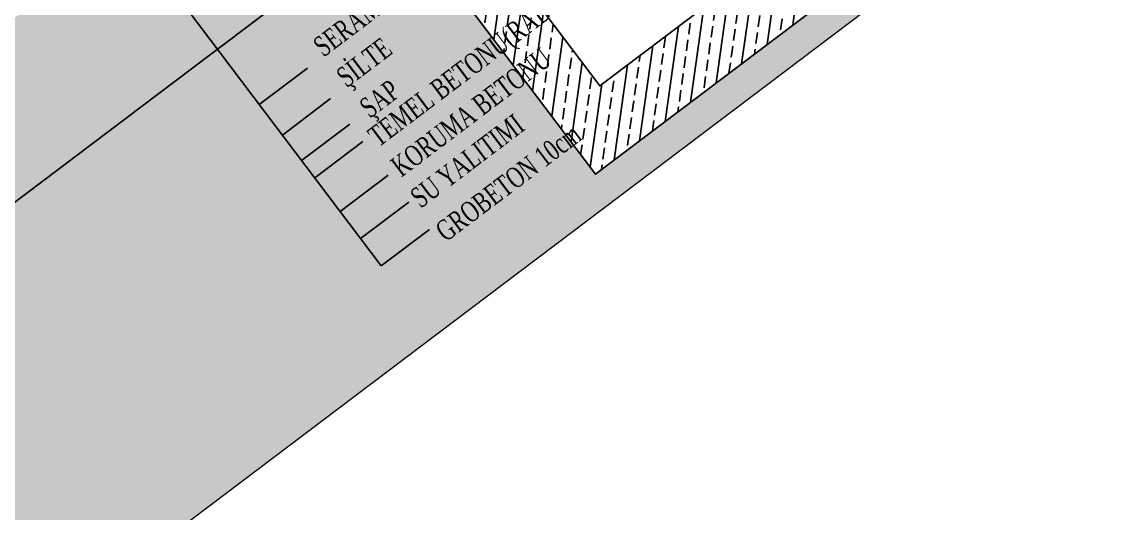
# Model space of a CAD drawing. Header units: millimetres. Extents: x 2232 to 85269, y -3593 to 5869.
# Drawn here: x 7942.2 to 8061.7, y -764.1 to -709.7 of the extents above; entities that cross this region are included whole.
import ezdxf

# ---------------------------------------------------------------- set-up
doc = ezdxf.new("R2010")
doc.units = ezdxf.units.MM
for name, color, linetype in [('poz', 1, 'Continuous'), ('Standart', 7, 'Continuous'), ('Yazi', 7, 'Continuous')]:
    doc.layers.add(name, color=color, linetype=linetype)
doc.layers.add('sıva iç', color=21, linetype='Continuous', lineweight=0)
doc.layers.add('ÖLÇÜ İÇ', color=7, linetype='Continuous', lineweight=9)
doc.styles.get("Standard").update_dxf_attribs({"font": 'arial.ttf'})
doc.styles.add('UNIVCH', font='times.ttf', dxfattribs={"width": 0.7})
doc.dimstyles.new('zulay iç ölçü', dxfattribs={"dimtxt": 10, "dimasz": 5, "dimexe": 0.18, "dimexo": 0, "dimgap": 2, "dimtad": 3, "dimdec": 0, "dimzin": 0, "dimdsep": 46, "dimtxsty": 'Standard', "dimblk": 'ARCHTICK', "dimcen": 0.09, "dimse1": 1, "dimse2": 1, "dimadec": 0, "dimazin": 0, "dimtfac": 1, "dimtdec": 0, "dimtix": 1, "dimtofl": 0, "dimtmove": 0, "dimatfit": 3, "dimldrblk": 'ARCHTICK', "dimfxl": 1, "dimtolj": 1, "dimtzin": 0, "dimarcsym": 0})

# ---------------------------------------------------------------- blocks, each defined once
blk = doc.blocks.new('TRRTYT')
at = {"layer": 'Standart', "linetype": 'Continuous', "lineweight": -3}
h = blk.add_hatch(dxfattribs=at)
h.set_pattern_fill('ANSI33', color=171, scale=40, style=0)
h.set_pattern_definition([(45, (1034515.634, -397430.949), (-7.07107, 7.07107), []), (45, (1034522.705, -397430.949), (-7.07107, 7.07107), [5, -2.5])])
h.paths.add_polyline_path([(1035855.63, -397745.95), (1035855.63, -397680.95), (1034725.63, -397680.95), (1034725.63, -397745.95)])
h = blk.add_hatch(dxfattribs=at)
h.set_pattern_fill('ANSI33', color=171, scale=40, style=0)
h.set_pattern_definition([(45, (-140684.114, -2464.739), (-7.07106781, 7.07106781), []), (45, (-140677.043, -2464.739), (-7.07106781, 7.07106781), [5, -2.5])])
h.paths.add_polyline_path([(1036085.63, -397860.95), (1036085.63, -397745.95), (1036060.63, -397745.95), (1036060.63, -397860.95), (1035855.63, -397860.95), (1035855.63, -397745.95), (1035830.63, -397745.95), (1035830.63, -397890.95), (1035855.63, -397890.95), (1036085.63, -397890.95)])
at = {"layer": 'Standart', "color": 159, "linetype": 'Continuous', "lineweight": -3}
blk.add_lwpolyline([(1035855.63, -397745.95), (1034725.63, -397745.95)], dxfattribs=at)
blk.add_lwpolyline([(1035855.63, -397745.95), (1035855.63, -397860.95), (1036060.63, -397860.95), (1036060.63, -397745.95), (1036085.63, -397745.95), (1036085.63, -397860.95), (1036085.63, -397890.95), (1035855.63, -397890.95), (1035830.63, -397890.95), (1035830.63, -397745.95)], close=True, dxfattribs=at)
blk = doc.blocks.new('_ArchTick')
at = {"color": 0, "linetype": 'ByBlock', "const_width": 0.15}
blk.add_lwpolyline([(-0.5, -0.5), (0.5, 0.5)], dxfattribs=at)
blk = doc.blocks.new('*D2573')
at = {"layer": 'Defpoints', "color": 0, "transparency": 16777216}
for p in [(1294736.13, -410689.54), (1294743.93, -410869.54), (1294810.69, -410869.54)]:
    blk.add_point(p, dxfattribs=at)
at = {"layer": 'sıva iç', "color": 0, "lineweight": -2, "transparency": 16777216}
blk.add_line((1294810.69, -410689.54), (1294810.69, -410869.54), dxfattribs=at)
at = {"layer": 'sıva iç', "color": 0, "lineweight": -2, "transparency": 16777216, "xscale": 5, "yscale": 5, "zscale": 5}
for p, rotation in [((1294810.69, -410689.54), 90), ((1294810.69, -410869.54), 270)]:
    blk.add_blockref('_ArchTick', p, dxfattribs=dict(at, rotation=rotation))
at = {"layer": 'sıva iç', "color": 0, "transparency": 16777216, "insert": (1294803.69, -410779.54), "char_height": 10, "attachment_point": 5, "rotation": 90}
blk.add_mtext('\\A1;180', dxfattribs=at)
blk = doc.blocks.new('GHGFHGF')
at = {"linetype": 'ByBlock', "ltscale": 50}
h = blk.add_hatch(dxfattribs=at)
h.set_pattern_fill('AR-CONC', color=252, scale=10, style=0)
h.set_pattern_definition([(50, (0, 0), (71.7260183, -6.2752135), [7.5, -82.5]), (355, (0, 0), (-13.8751334, 75.2192134), [6, -66]), (100.4514445, (5.98, -0.52), (57.8508847, 68.943999), [6.3740192, -70.1142112]), (46.1842, (0, 20), (106.724133, -16.551928), [11.25, -123.75]), (96.6356355, (8.89, 18.62), (93.4661946, 97.41186), [9.561034, -105.171376]), (351.184164, (0, 20), (93.4661945, 97.41186), [9, -99]), (21, (10, 15), (59.6907052, -40.261889), [7.5, -82.5]), (326, (10, 15), (24.331533, 72.5150045), [6, -66]), (71.451445, (14.974, 11.645), (84.0222377, 32.2531153), [6.374019, -70.1142112]), (37.5, (0, 0), (1.21598553, 33.2893854), [0, -65.2, 0, -67, 0, -66.25]), (7.5, (0, 0), (26.3069537, 39.4411712), [0, -38.2, 0, -63.7, 0, -25.25]), (327.5, (-22.3, 0), (53.3822436, -2.25548717), [0, -25, 0, -78, 0, -103.5]), (317.5, (-32.3, 0), (58.318617, 10.0104982), [0, -32.5, 0, -51.8, 0, -73.5])])
h.paths.add_polyline_path([(1293639.78, -410439.54), (1293283.41, -410439.54), (1293556.41, -410913.65), (1295564.41, -410913.65), (1295813.38, -410409.54), (1295805.64, -410409.54), (1295449.78, -410409.54), (1295449.78, -410689.54), (1295451.78, -410689.54), (1295499.78, -410689.54), (1295539.78, -410689.54), (1295524.78, -410749.54), (1295499.78, -410749.54), (1295499.78, -410754.54), (1294949.78, -410754.54), (1294949.78, -410869.54), (1294949.78, -410899.54), (1294719.78, -410899.54), (1294694.78, -410899.54), (1294694.78, -410754.54), (1293589.78, -410754.54), (1293589.78, -410749.54), (1293564.78, -410749.54), (1293549.78, -410689.54), (1293589.78, -410689.54), (1293637.78, -410689.54), (1293639.78, -410689.54)])
h.paths.add_polyline_path([(1293241.26, -410445.55), (1293458.3, -410445.55), (1293458.3, -410423.41), (1293241.26, -410423.41)], flags=9)
h.paths.add_polyline_path([(1293241.52, -410691.66), (1293475.04, -410691.66), (1293475.04, -410671.09), (1293241.52, -410671.09)], flags=9)
h.paths.add_polyline_path([(1293242.04, -410750.94), (1293495.49, -410750.94), (1293495.49, -410733.47), (1293242.04, -410733.47)], flags=9)
h.paths.add_polyline_path([(1293242.04, -410393.31), (1293458.81, -410393.31), (1293458.81, -410375.84), (1293242.04, -410375.84)], flags=9)
h.paths.add_polyline_path([(1293212.02, -410583.59), (1293506.96, -410583.59), (1293506.96, -410537.02), (1293212.02, -410537.02)], flags=9)
at = {"layer": 'poz'}
for p, q in [((1294594.64, -410874.83), (1294594.64, -410687.54)), ((1294594.64, -410785.32), (1294621.35, -410785.32)), ((1294594.64, -410802.3), (1294621.35, -410802.3)), ((1294594.64, -410816.37), (1294621.35, -410816.37)), ((1294594.64, -410826.06), (1294621.35, -410826.06)), ((1294594.64, -410844.64), (1294621.35, -410844.64)), ((1294594.64, -410859.74), (1294621.35, -410859.74)), ((1294594.64, -410874.83), (1294621.35, -410874.83))]:
    blk.add_line(p, q, dxfattribs=at)
at = {"layer": 'sıva iç'}
blk.add_lwpolyline([(1293283.41, -410439.54), (1293556.41, -410913.65), (1295564.41, -410913.65), (1295813.38, -410409.54)], dxfattribs=at)
blk.add_blockref('TRRTYT', (258864.14, -13008.59), dxfattribs=at)
at = {"layer": 'Yazi', "char_height": 6.9984, "style": 'UNIVCH'}
for s, insert, width, attachment_point in [('{\\H1.3x;SERAMİK}', (1294629.78, -410776.88), 149.1566, 1), ('{\\H1.3x;ŞİLTE}', (1294629.78, -410793.86), 149.1566, 1), ('{\\H1.3x;ŞAP}', (1294629.78, -410810.85), 149.1566, 1), ('{\\H1.3x;TEMEL BETONU(RADYE TEMEL ) }', (1294625.18, -410835.34), 238.5399, 7), ('{\\fTimes New Roman|b0|i0|c162|p18;\\H1.3x;KORUMA BETONU}', (1294625.18, -410839.96), 121.5257, 1), ('{\\fTimes New Roman|b0|i0|c162|p18;\\H1.3x;SU YALITIMI }', (1294623.77, -410856.13), 335.9904, 1), ('{\\H1.3x;GROBETON 10cm}', (1294623.66, -410874.74), 121.5257, 1)]:
    blk.add_mtext(s, dxfattribs=dict(at, insert=insert, width=width, attachment_point=attachment_point))
at = {"layer": 'sıva iç'}
dim = blk.add_linear_dim(base=(1294810.69, -410869.54), p1=(1294736.13, -410689.54), p2=(1294743.93, -410869.54), angle=90, dimstyle='zulay iç ölçü', override={"dimtmove": 1}, dxfattribs=at)
dim.commit()
dim.dimension.update_dxf_attribs({"geometry": '*D2573', "text_midpoint": (1294803.69, -410779.54)})
blk = doc.blocks.new('GGGGG')
at = {"layer": 'sıva iç', "rotation": 37.05267661197626}
blk.add_blockref('GHGFHGF', (-134899.13, -889310.84), dxfattribs=at)

msp = doc.modelspace()

# ---------------------------------------------------------------- block references
at = {"layer": 'ÖLÇÜ İÇ', "xscale": 0.25, "yscale": 0.25, "zscale": 0.25}
msp.add_blockref('GGGGG', (-278484.47, 108554.7), dxfattribs=at)

doc.saveas('drawing.dxf')
